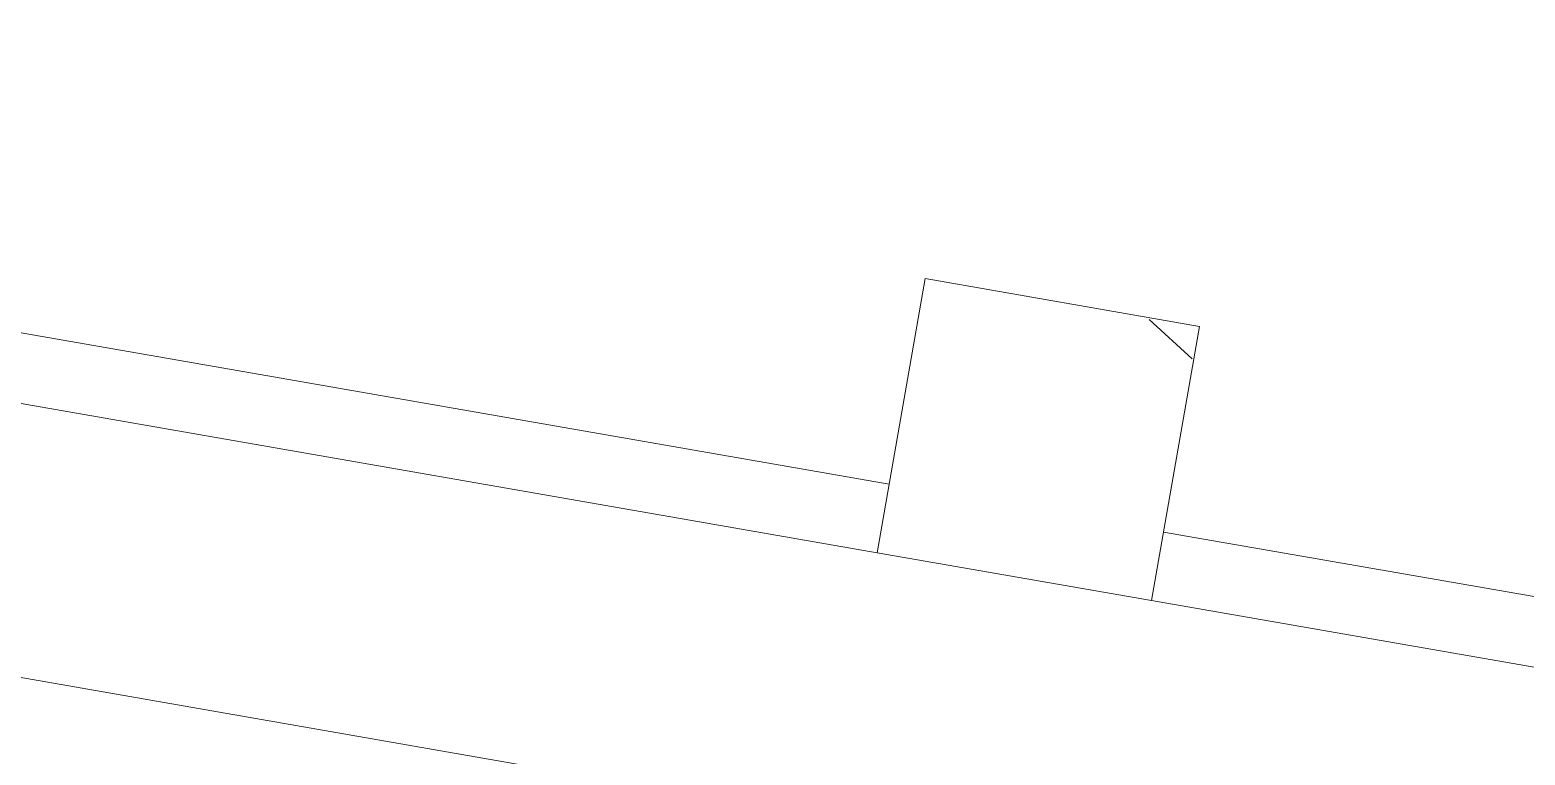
# Model space of a CAD drawing. Extents: x 274235 to 276654, y 142848 to 144425.
# Drawn here: x 276301.675 to 276305.971, y 143175.46 to 143177.544 of the extents above; entities that cross this region are included whole.
import ezdxf

# ---------------------------------------------------------------- set-up
doc = ezdxf.new("R2010")
doc.units = 0
doc.header["$LTSCALE"] = 1.5
doc.layers.get('0').update_dxf_attribs({"linetype": 'CONTINUOUS', "lineweight": 0})
for name, color, linetype, lineweight in [('_ACM-A-DETL', 7, 'CONTINUOUS', 5), ('_ACM-A-SITE-PAKG', 1, 'CONTINUOUS', 5), ('_ACM-A-WALL-FULL', 6, 'CONTINUOUS', 13), ('_ACM-S-STRU-CLOS', 5, 'CONTINUOUS', 5)]:
    doc.layers.add(name, color=color, linetype=linetype, lineweight=lineweight)

# ---------------------------------------------------------------- blocks, each defined once
blk = doc.blocks.new('acm_Parking_Truck - Midium Truck 中型货车-1440545-B1_Working')
at = {"layer": '_ACM-A-SITE-PAKG'}
blk.add_line((-1244.910389578246, 8999.999999999995), (-1244.910389578246, 2287.164714585776), dxfattribs=at)
blk = doc.blocks.new('M_Concrete-Rectangular-Column - 800 x 800mm-V749-B1_Working')
at = {"layer": '_ACM-S-STRU-CLOS'}
h = blk.add_hatch(dxfattribs=at)
h.set_pattern_fill('FP_470', color=256, style=0, pattern_type=2)
h.set_pattern_definition([(49.99999999999999, (-1042204.123, -780804.565), (3643.681986006824, -318.7812880006761), [381, -4191]), (355, (-1042204.123, -780804.565), (-704.8562580461121, 3821.135846227694), [304.8, -3352.8]), (100.451, (-1041900.483, -780831.13), (2938.852362929117, 3502.332152374178), [323.8, -3561.801]), (46.184, (-1042204.123, -779788.565), (5421.581919880712, -840.8554984886337), [571.5, -6286.5]), (96.636, (-1041752.325, -779858.635), (4748.051319755933, 4948.551449789822), [485.7, -5342.701999999999]), (351.184, (-1042204.123, -779788.565), (4748.100788072627, 4948.506072045693), [457.2, -5029.2]), (21, (-1041696.123, -780042.565), (3032.287836333134, -2045.304476687058), [381, -4191]), (326, (-1041696.123, -780042.565), (1236.042244531653, 3683.761809559103), [304.8, -3352.8]), (71.45100000000001, (-1041443.433, -780213.007), (4268.342513760047, 1638.424823382678), [323.8, -3561.801]), (37.50000000000001, (-1042204.123, -780804.565), (61.77206501183639, 1691.100777463062), [167.64, -3144.52, 167.64, -6601.46]), (37.50000000000001, (-1042204.123, -780804.565), (61.77206501183639, 1691.100777463062), [-3479.8, -3235.96, 167.64, -3197.86]), (7.499999999999999, (-1042204.123, -780804.565), (1336.393250206115, 2003.61149636239), [167.64, -1772.92, 167.64, -4351.02]), (7.499999999999999, (-1042204.123, -780804.565), (1336.393250206115, 2003.61149636239), [-2108.2, -3068.32, 167.64, -1115.06]), (327.5, (-1043336.963, -780804.565), (2711.817807077548, -114.578640950727), [167.64, -1102.36, -9220.2]), (327.5, (-1043336.963, -780804.565), (2711.817807077548, -114.578640950727), [-1270, 167.64, -3794.76, -5257.8]), (327.5, (-1043336.963, -780804.565), (2711.817807077548, -114.578640950727), [-5232.4, 167.64, -5090.16]), (317.5, (-1043844.963, -780804.565), (2962.585592803855, 508.5334453662156), [167.64, -1483.36, -6365.24]), (317.5, (-1043844.963, -780804.565), (2962.585592803855, 508.5334453662156), [-1651, 167.64, -2463.8, -3733.8]), (317.5, (-1043844.963, -780804.565), (2962.585592803855, 508.5334453662156), [-4282.44, 167.64, -3566.16])])
h.paths.add_polyline_path([(-399.9999999990081, -399.999999999268), (400.0000000009486, -399.999999999268), (400.0000000009486, 400.0000000007407), (-399.9999999990081, 400.0000000007407)])
at = {"layer": '_ACM-A-DETL', "color": 250}
for p, q in [((400.0000000000002, 400.0000000000002), (-399.9999999999999, 400.0000000000002)), ((-399.9999999999999, 400.0000000000002), (-399.9999999999999, -399.9999999999999)), ((400.0000000000002, -399.9999999999999), (400.0000000000002, 400.0000000000002)), ((-399.9999999999999, -399.9999999999999), (400.0000000000002, -399.9999999999999))]:
    blk.add_line(p, q, dxfattribs=at)
blk = doc.blocks.new('BASEMENT20250512')
at = {"layer": '_ACM-A-WALL-FULL', "lineweight": 9}
for p, q in [((1041804.123302358, 780604.5651911468), (1034204.123332135, 780604.5651911468)), ((1050204.12327258, 780604.5651911468), (1042604.123302358, 780604.5651911468)), ((1034204.123332136, 780404.5651911468), (1041804.123302358, 780404.5651911468)), ((1042604.123302358, 780404.5651911468), (1050204.12327258, 780404.5651911468))]:
    blk.add_line(p, q, dxfattribs=at)
at = {"layer": '_ACM-A-SITE-PAKG', "rotation": 269.9999999999972}
blk.add_blockref('acm_Parking_Truck - Midium Truck 中型货车-1440545-B1_Working', (1034617.590489066, 778383.6087666217), dxfattribs=at)
at = {"layer": '_ACM-S-STRU-CLOS'}
blk.add_blockref('M_Concrete-Rectangular-Column - 800 x 800mm-V749-B1_Working', (1042204.123302358, 780804.5651911469), dxfattribs=at)

msp = doc.modelspace()

# ---------------------------------------------------------------- block references
at = {"xscale": 0.0009999999999999994, "yscale": 0.001, "zscale": 0.001, "rotation": 350.1075696352769}
msp.add_blockref('BASEMENT20250512', (275143.7222229671, 142586.2208173259), dxfattribs=at)

doc.saveas('drawing.dxf')
